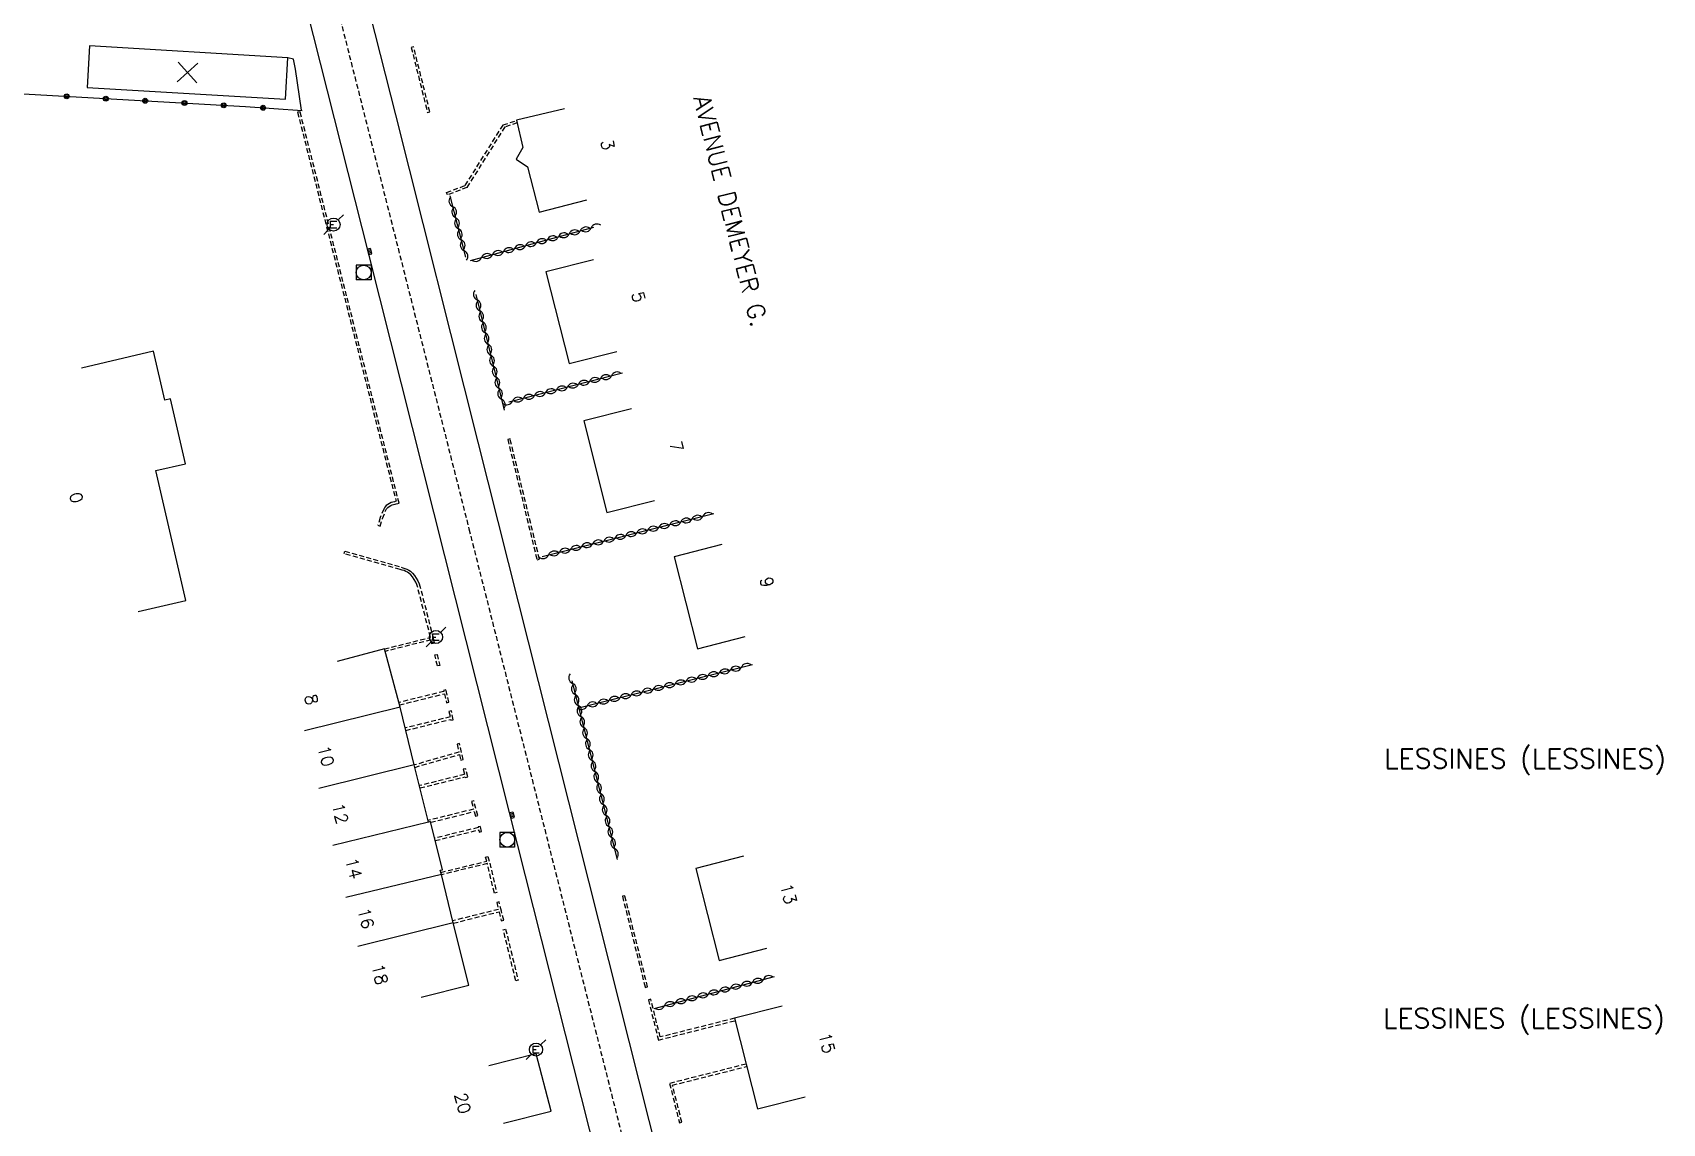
# Model space of a CAD drawing. Header units: millimetres. Extents: x 111000 to 112001, y 155000 to 156000.
# Drawn here: x 111820.9 to 111986.6, y 155225.9 to 155336.9 of the extents above; entities that cross this region are included whole.
import ezdxf
from ezdxf.enums import TextEntityAlignment as Align

# ---------------------------------------------------------------- set-up
doc = ezdxf.new("R2010")
doc.units = ezdxf.units.MM
doc.linetypes.add('DASHED', pattern=[0.75, 0.5, -0.25])
doc.layers.get('0').update_dxf_attribs({"linetype": 'CONTINUOUS'})
for name, color, linetype in [('W0001', 6, 'DASHED'), ('W0008', 7, 'CONTINUOUS'), ('W0100', 7, 'CONTINUOUS'), ('W0112', 1, 'DASHED'), ('W0310', 3, 'CONTINUOUS'), ('W0322', 7, 'CONTINUOUS'), ('W0334', 7, 'CONTINUOUS'), ('W0400', 7, 'CONTINUOUS'), ('W0420', 7, 'CONTINUOUS'), ('W0471', 7, 'CONTINUOUS'), ('W0980', 7, 'CONTINUOUS'), ('W0989', 7, 'CONTINUOUS'), ('W0991', 7, 'CONTINUOUS'), ('W1102', 7, 'CONTINUOUS')]:
    doc.layers.add(name, color=color, linetype=linetype)
doc.styles.get("Standard").update_dxf_attribs({"font": 'romans.shx', "width": 0.85})

# ---------------------------------------------------------------- blocks, each defined once
blk = doc.blocks.new('t991o')
at = {"color": 0, "linetype": 'Continuous'}
for p, q in [((-1, 1), (1, -1)), ((-1, -1), (1, 1))]:
    blk.add_line(p, q, dxfattribs=at)
blk = doc.blocks.new('t322o')
at = {"color": 0, "linetype": 'Continuous'}
for radius in [0.25, 0.15]:
    blk.add_circle((0, 0), radius, dxfattribs=at)
blk = doc.blocks.new('t310o')
at = {"color": 0, "linetype": 'Continuous'}
for centre, start, end in [((-0.5, 0.38), 216.8699, 323.1304), ((0.5, -0.37), 36.8699, 143.1303)]:
    blk.add_arc(centre, 0.625, start, end, dxfattribs=at)
blk = doc.blocks.new('T471')
for p, q in [((-0.333334, 0.333334), (-0.333334, -0.333334)), ((-0.333334, 0.333334), (0.333334, 0.333334)), ((-0.333334, 0), (0, 0)), ((0.500001, 0.500001), (1.000002, 1.000002)), ((-0.500001, -0.500001), (-1.000002, -1.000002)), ((-0.333334, -0.333334), (0.333334, -0.333334))]:
    blk.add_line(p, q)
blk.add_ellipse((0, 0), major_axis=(0.471405, 0.471405), ratio=1, start_param=5.4977871438, end_param=11.780972451)
blk = doc.blocks.new('T400')
for p, q in [((-0.15, 0.3), (0.15, 0.3)), ((-0.15, -0.25), (-0.15, 0.3)), ((-0.15, 0.15), (0.15, 0.15)), ((-0.15, 0), (0.15, 0)), ((0.15, 0.3), (0.15, -0.25)), ((-0.15, -0.15), (0.15, -0.15)), ((-0.15, -0.25), (-0.15, -0.3)), ((-0.15, -0.3), (0.15, -0.3)), ((0.15, -0.3), (0.15, -0.25))]:
    blk.add_line(p, q)
blk = doc.blocks.new('T420')
for p, q in [((0.75, 0.75), (-0.75, 0.75)), ((-0.75, 0.75), (-0.75, -0.75)), ((0.75, 0.75), (0.75, -0.75)), ((0.75, -0.75), (-0.75, -0.75))]:
    blk.add_line(p, q)
blk.add_ellipse((0, 0), major_axis=(-0.53, 0.53), ratio=1, start_param=3.926991, end_param=10.210176)

msp = doc.modelspace()

# ---------------------------------------------------------------- linework, layer by layer
at = {"layer": 'W0001'}
msp.add_lwpolyline([(111865.36, 155507.02), (111851.54, 155489.99), (111846.8, 155483.93), (111842.29, 155477.81), (111837.99, 155471.62), (111834.4, 155465.36), (111830.94, 155451), (111830.16, 155434.83), (111831.34, 155423.87), (111832.86, 155413.95), (111834.48, 155404.24), (111835.56, 155395.2), (111845.69, 155363.51), (111848.9, 155351.12), (111851.98, 155338.92), (111865.25, 155286.38), (111884.99, 155208.11), (111891.67, 155181.77), (111904.01, 155133.12), (111907.54, 155119.1), (111909.48, 155110.27)], dxfattribs=at)
at = {"layer": 'W0008', "flags": 128}
for points in [[(111867.73, 155505.15), (111855.78, 155490.53, 0.0104), (111849.09, 155481.81, 0.0252), (111843.11, 155472.67, 0.0154), (111840.99, 155468.76, 0.0525), (111836.61, 155457.11, 0.0409), (111834.56, 155444.72, 0.0234), (111834.12, 155435.04, 0.0403), (111835.65, 155417.56, 0.0086), (111837.22, 155409.25), (111837.22, 155409.25), (111848.89, 155363.47), (111857.79, 155328.5), (111857.79, 155328.5), (111866.16, 155295.21), (111887.65, 155209.97), (111887.65, 155209.97), (111893.44, 155187.13), (111899.54, 155163.07), (111911.59, 155115.62), (111911.59, 155115.62), (111912.71, 155111.12)], [(111880.76, 155212.45), (111869.38, 155257.56), (111855.1, 155314.2), (111848.72, 155339.37), (111848.72, 155339.37), (111843.02, 155362.01, 0.0776), (111839.89, 155367.02, 0.1428), (111834.85, 155369.17, 0.0787), (111828.36, 155367.93, 0.0651), (111826.69, 155366.66, 0.0439), (111825.3, 155364.94, 0.027), (111821.4, 155358.65, 0.0295), (111815.06, 155345.16, 0.0081), (111810.75, 155333.9), (111810.75, 155333.9), (111802.38, 155308.85), (111795.02, 155286.93, -0.0139), (111791.67, 155277.5, -0.0161), (111789.2, 155271.87), (111778.51, 155249.44), (111778.51, 155249.44), (111761.58, 155214.07)]]:
    msp.add_lwpolyline(points, format="xyb", dxfattribs=at)
at = {"layer": 'W0100', "flags": 128}
msp.add_lwpolyline([(111826.42, 155331.28), (111846.6, 155330.07), (111846.83, 155334.3), (111826.65, 155335.51), (111826.65, 155335.51)], close=True, dxfattribs=at)
for points in [[(111874.95, 155329.09), (111870.08, 155327.95), (111870.73, 155325.16), (111870.05, 155323.97), (111871.19, 155323.2), (111872.39, 155318.58), (111872.39, 155318.58), (111877.23, 155319.83)], [(111877.92, 155313.75), (111873.08, 155312.51), (111875.45, 155303.2), (111875.45, 155303.2), (111880.3, 155304.44)], [(111881.79, 155298.58), (111876.94, 155297.37), (111879.26, 155288.06), (111879.26, 155288.06), (111884.12, 155289.27)], [(111890.96, 155284.79), (111886.12, 155283.55), (111888.5, 155274.2), (111888.5, 155274.2), (111893.34, 155275.43)], [(111860.39, 155238.76), (111865.24, 155239.98), (111863.64, 155246.34), (111862.45, 155251.25), (111862.33, 155251.68), (111862.55, 155251.73), (111861.34, 155256.64), (111861.12, 155256.58), (111859.68, 155262.4), (111858.24, 155268.26), (111856.66, 155274.18), (111856.66, 155274.18), (111851.83, 155272.89)], [(111893.17, 155253.1), (111888.32, 155251.86), (111890.7, 155242.51), (111890.7, 155242.51), (111895.55, 155243.74)], [(111897.1, 155237.87), (111892.25, 155236.65), (111894.58, 155227.41), (111894.58, 155227.41), (111899.43, 155228.63)], [(111868.76, 155225.94), (111873.6, 155227.18), (111872.1, 155233.02), (111872.1, 155233.02), (111867.26, 155231.78)]]:
    msp.add_lwpolyline(points, dxfattribs=at)
at = {"layer": 'W0100'}
msp.add_lwpolyline([(111831.6, 155277.97), (111836.47, 155279.1), (111833.4, 155292.31), (111836.43, 155293.01), (111834.9, 155299.62), (111834.31, 155299.49), (111833.16, 155304.45), (111833.16, 155304.45), (111825.83, 155302.74)], dxfattribs=at)
at = {"layer": 'W0112'}
for points in [[(111861.27, 155328.8), (111859.62, 155335.41), (111859.38, 155335.35), (111861.03, 155328.74)], [(111847.82, 155328.75), (111857.84, 155289.2), (111857.81, 155289.19), (111857.66, 155289.15), (111857.51, 155289.11), (111857.35, 155289.06), (111857.17, 155288.98), (111857, 155288.87), (111856.83, 155288.75), (111856.68, 155288.58), (111856.58, 155288.4), (111856.22, 155287.53), (111855.98, 155286.75), (111856.22, 155286.67), (111856.46, 155287.45), (111856.8, 155288.29), (111856.88, 155288.44), (111857, 155288.56), (111857.13, 155288.67), (111857.29, 155288.75), (111857.45, 155288.82), (111857.59, 155288.87), (111857.73, 155288.91), (111857.86, 155288.95), (111858, 155288.98), (111858.14, 155289), (111848.07, 155328.81)], [(111872.42, 155283.3), (111869.43, 155295.54), (111869.19, 155295.48), (111872.17, 155283.24)], [(111862.04, 155272.45), (111861.77, 155273.57), (111862.01, 155273.63), (111862.29, 155272.51)], [(111880.86, 155249.03), (111883.18, 155239.75), (111883.42, 155239.81), (111881.1, 155249.09)], [(111868.98, 155245.69), (111870.25, 155240.5), (111870.01, 155240.44), (111868.74, 155245.63)]]:
    msp.add_lwpolyline(points, close=True, dxfattribs=at)
for points in [[(111870.14, 155327.66), (111868.89, 155327.26), (111865.04, 155321.11), (111863.05, 155320.34), (111862.96, 155320.58), (111864.87, 155321.31), (111868.73, 155327.47), (111870.09, 155327.91)], [(111856.66, 155274.18), (111861.34, 155275.35), (111859.96, 155280.72), (111859.83, 155280.98), (111859.68, 155281.25), (111859.51, 155281.5), (111859.34, 155281.71), (111859.14, 155281.89), (111858.99, 155281.98), (111858.83, 155282.07), (111858.65, 155282.14), (111858.46, 155282.2), (111858.27, 155282.26), (111852.56, 155283.87), (111852.63, 155284.11), (111858.34, 155282.5), (111858.54, 155282.44), (111858.74, 155282.37), (111858.93, 155282.29), (111859.12, 155282.2), (111859.29, 155282.09), (111859.52, 155281.89), (111859.72, 155281.65), (111859.89, 155281.39), (111860.05, 155281.1), (111860.2, 155280.81), (111861.61, 155275.29), (111861.73, 155274.76), (111861.48, 155274.7), (111861.39, 155275.1), (111856.72, 155273.93)], [(111858.18, 155268.49), (111862.75, 155269.62), (111862.97, 155268.69), (111863.21, 155268.75), (111862.91, 155270.02), (111862.67, 155269.96), (111862.69, 155269.86), (111858.11, 155268.73)], [(111858.82, 155265.89), (111863.4, 155267.02), (111863.42, 155266.93), (111863.66, 155266.98), (111863.46, 155267.87), (111863.21, 155267.82), (111863.34, 155267.27), (111858.76, 155266.14)], [(111859.75, 155262.14), (111864.28, 155263.45), (111864.41, 155262.87), (111864.65, 155262.93), (111864.29, 155264.55), (111864.05, 155264.49), (111864.23, 155263.69), (111859.69, 155262.38)], [(111860.27, 155260.04), (111864.88, 155261.18), (111864.89, 155261.12), (111865.13, 155261.19), (111864.92, 155262), (111864.67, 155261.94), (111864.81, 155261.42), (111860.21, 155260.28)], [(111861.36, 155256.55), (111865.78, 155257.64), (111865.9, 155257.16), (111866.14, 155257.23), (111865.75, 155258.74), (111865.51, 155258.68), (111865.71, 155257.88), (111861.08, 155256.74)], [(111861.82, 155254.69), (111866.24, 155255.78), (111866.3, 155255.55), (111866.54, 155255.61), (111866.41, 155256.13), (111866.17, 155256.08), (111866.18, 155256.02), (111861.76, 155254.93)], [(111862.39, 155251.46), (111867.05, 155252.59), (111866.93, 155253.02), (111867.17, 155253.09), (111867.36, 155252.41), (111868.07, 155249.41), (111867.83, 155249.35), (111867.12, 155252.35), (111867.11, 155252.35), (111862.45, 155251.22)], [(111863.65, 155246.29), (111868.31, 155247.46), (111868.31, 155247.46), (111868.54, 155246.53), (111868.78, 155246.59), (111868.55, 155247.52), (111868.31, 155248.46), (111868.07, 155248.4), (111868.25, 155247.7), (111863.59, 155246.53)], [(111892.26, 155236.62), (111884.7, 155234.72), (111883.74, 155238.57), (111883.5, 155238.51), (111884.52, 155234.41), (111892.32, 155236.38)], [(111893.43, 155231.96), (111885.65, 155230), (111886.66, 155225.99), (111886.9, 155226.05), (111885.95, 155229.82), (111893.49, 155231.72)]]:
    msp.add_lwpolyline(points, dxfattribs=at)
at = {"layer": 'W0310', "flags": 128}
for points in [[(111863.31, 155320.27), (111864.91, 155314.02), (111864.91, 155314.02)], [(111865.94, 155310.23), (111868.82, 155298.45), (111868.82, 155298.45)], [(111875.7, 155270.95), (111880.33, 155252.77), (111880.33, 155252.77)]]:
    msp.add_lwpolyline(points, dxfattribs=at)
at = {"layer": 'W0310'}
for points in [[(111865.42, 155313.67), (111877.94, 155317.07)], [(111869.32, 155299.29), (111880.86, 155302.24)], [(111872.69, 155283.58), (111890.16, 155287.94)], [(111876.4, 155268.18), (111894.07, 155272.59)], [(111884.09, 155237.63), (111896.31, 155240.87)]]:
    msp.add_lwpolyline(points, dxfattribs=at)
at = {"layer": 'W0322', "flags": 128}
msp.add_lwpolyline([(111812.77, 155331.05), (111815.76, 155330.86), (111815.76, 155330.86), (111842.53, 155329.34), (111848.3, 155328.94), (111848.3, 155328.94)], dxfattribs=at)
at = {"layer": 'W0334', "flags": 128}
msp.add_lwpolyline([(111848.23, 155328.95), (111847.62, 155333.13), (111847.41, 155334.15), (111846.83, 155334.3), (111846.83, 155334.3)], dxfattribs=at)
at = {"layer": 'W1102'}
for p, q in [((111858.24, 155268.26), (111848.53, 155265.86)), ((111859.68, 155262.4), (111849.98, 155260)), ((111861.12, 155256.58), (111851.42, 155254.18)), ((111862.45, 155251.25), (111852.73, 155248.89)), ((111863.64, 155246.34), (111853.94, 155243.91))]:
    msp.add_line(p, q, dxfattribs=at)

# ---------------------------------------------------------------- block references
at = {"layer": 'W0310'}
for p, rotation in [((111863.6, 155319.15), 284.3731012759265), ((111863.89, 155318.03), 284.3731012759265), ((111864.17, 155316.91), 284.3731012759265), ((111864.46, 155315.79), 284.3731012759265), ((111873.22, 155315.79), 15.14869975212495), ((111874.34, 155316.09), 15.14869975212495), ((111875.45, 155316.39), 15.14869975212495), ((111876.57, 155316.69), 15.14869975212495), ((111877.68, 155316.99), 15.14869975212495), ((111864.75, 155314.67), 284.3731012759265), ((111866.53, 155313.98), 15.14869975212495), ((111867.65, 155314.28), 15.14869975212495), ((111868.76, 155314.58), 15.14869975212495), ((111869.88, 155314.88), 15.14869975212495), ((111870.99, 155315.18), 15.14869975212495), ((111872.11, 155315.49), 15.14869975212495), ((111866.08, 155309.67), 283.720925180757), ((111866.35, 155308.55), 283.720925180757), ((111866.63, 155307.43), 283.720925180757), ((111866.9, 155306.31), 283.720925180757), ((111867.18, 155305.18), 283.720925180757), ((111867.45, 155304.06), 283.720925180757), ((111867.72, 155302.94), 283.720925180757), ((111868, 155301.82), 283.720925180757), ((111868.27, 155300.7), 283.720925180757), ((111875.26, 155300.81), 14.32762115169719), ((111876.38, 155301.1), 14.32762115169719), ((111877.5, 155301.38), 14.32762115169719), ((111878.62, 155301.67), 14.32762115169719), ((111879.74, 155301.95), 14.32762115169719), ((111868.55, 155299.57), 283.720925180757), ((111869.67, 155299.38), 14.32762115169719), ((111870.79, 155299.67), 14.32762115169719), ((111871.91, 155299.95), 14.32762115169719), ((111873.03, 155300.24), 14.32762115169719), ((111874.15, 155300.52), 14.32762115169719), ((111889.04, 155287.66), 14.00625554030233), ((111882.32, 155285.99), 14.00625554030233), ((111883.44, 155286.27), 14.00625554030233), ((111884.56, 155286.54), 14.00625554030233), ((111885.68, 155286.82), 14.00625554030233), ((111886.8, 155287.1), 14.00625554030233), ((111887.92, 155287.38), 14.00625554030233), ((111875.59, 155284.31), 14.00625554030233), ((111876.71, 155284.59), 14.00625554030233), ((111877.83, 155284.87), 14.00625554030233), ((111878.95, 155285.15), 14.00625554030233), ((111880.08, 155285.43), 14.00625554030233), ((111881.2, 155285.71), 14.00625554030233), ((111873.35, 155283.75), 14.00625554030233), ((111874.47, 155284.03), 14.00625554030233), ((111875.77, 155270.68), 284.3024008133388), ((111887.34, 155270.91), 14.00625554024576), ((111888.46, 155271.19), 14.00625554024576), ((111889.58, 155271.47), 14.00625554024576), ((111890.71, 155271.75), 14.00625554024576), ((111891.83, 155272.03), 14.00625554024576), ((111892.95, 155272.31), 14.00625554024576), ((111876.05, 155269.56), 284.3024008133388), ((111880.62, 155269.23), 14.00625554024576), ((111881.74, 155269.51), 14.00625554024576), ((111882.86, 155269.79), 14.00625554024576), ((111883.98, 155270.07), 14.00625554024576), ((111885.1, 155270.35), 14.00625554024576), ((111886.22, 155270.63), 14.00625554024576), ((111876.34, 155268.44), 284.3024008133388), ((111876.62, 155267.32), 284.3024008133388), ((111877.26, 155268.4), 14.00625554024576), ((111878.38, 155268.68), 14.00625554024576), ((111879.5, 155268.96), 14.00625554024576), ((111876.91, 155266.2), 284.3024008133388), ((111877.19, 155265.08), 284.3024008133388), ((111877.48, 155263.96), 284.3024008133388), ((111877.76, 155262.84), 284.3024008133388), ((111878.05, 155261.72), 284.3024008133388), ((111878.33, 155260.6), 284.3024008133388), ((111878.62, 155259.49), 284.3024008133388), ((111878.9, 155258.37), 284.3024008133388), ((111879.19, 155257.25), 284.3024008133388), ((111879.48, 155256.13), 284.3024008133388), ((111879.76, 155255.01), 284.3024008133388), ((111880.05, 155253.89), 284.3024008133388), ((111890.72, 155239.39), 14.82917739135232), ((111891.84, 155239.69), 14.82917739135232), ((111892.96, 155239.98), 14.82917739135232), ((111894.07, 155240.28), 14.82917739135232), ((111895.19, 155240.57), 14.82917739135232), ((111885.14, 155237.91), 14.82917739135232), ((111886.26, 155238.21), 14.82917739135232), ((111887.38, 155238.5), 14.82917739135232), ((111888.49, 155238.8), 14.82917739135232), ((111889.61, 155239.1), 14.82917739135232)]:
    msp.add_blockref('t310o', p, dxfattribs=dict(at, rotation=rotation))
at = {"layer": 'W0322'}
for p, rotation in [((111824.34, 155330.37), 356.751327231828), ((111828.33, 155330.14), 356.751327231828), ((111832.33, 155329.92), 356.751327231828), ((111836.32, 155329.69), 356.751327231828), ((111840.31, 155329.46), 356.751327231828), ((111844.31, 155329.21), 356.0713788398362)]:
    msp.add_blockref('t322o', p, dxfattribs=dict(at, rotation=rotation))
at = {"layer": 'W0400'}
for p, rotation in [((111855.14, 155314.62), 14.3966708170662), ((111869.64, 155257.3), 14.42909055367492)]:
    msp.add_blockref('T400', p, dxfattribs=dict(at, rotation=rotation))
at = {"layer": 'W0420'}
for p in [(111854.54, 155312.46), (111869.14, 155254.78)]:
    msp.add_blockref('T420', p, dxfattribs=at)
at = {"layer": 'W0471'}
for p in [(111851.48, 155317.33), (111861.89, 155275.39), (111872.07, 155233.44)]:
    msp.add_blockref('T471', p, dxfattribs=at)
at = {"layer": 'W0991', "rotation": 86.56154814596447}
msp.add_blockref('t991o', (111836.62, 155332.79), dxfattribs=at)

# ---------------------------------------------------------------- texts
at = {"layer": 'W0980'}
for p in [(111972.65, 155262.89), (111972.53, 155236.49)]:
    msp.add_text('LESSINES (LESSINES)', height=2, dxfattribs=at).set_placement(p, align=Align.MIDDLE)
at = {"layer": 'W0989'}
msp.add_text('AVENUE DEMEYER G.', height=1.75, rotation=284.1706, dxfattribs=at).set_placement((111891.86, 155318.72), align=Align.MIDDLE)
at = {"layer": 'W0991'}
for s, rotation, p in [('3', 282.6464, (111879.35, 155325.44)), ('5', 284.3168, (111882.5, 155309.96)), ('7', 284.0063, (111886.35, 155294.77)), ('0', 283.1038, (111825.31, 155289.56)), ('9', 284.2753, (111895.55, 155280.97)), ('8', 284.9283, (111849.23, 155269.03)), ('10', 283.8696, (111850.71, 155263.29)), ('12', 283.909, (111852.15, 155257.45)), ('14', 283.926, (111853.53, 155251.87)), ('13', 284.2753, (111897.75, 155249.28)), ('16', 283.6665, (111854.78, 155246.79)), ('18', 284.0777, (111856.19, 155241.09)), ('15', 284.1226, (111901.66, 155234.1)), ('20', 284.3577, (111864.62, 155227.99))]:
    msp.add_text(s, height=1.25, rotation=rotation, dxfattribs=at).set_placement(p, align=Align.MIDDLE)

doc.saveas('drawing.dxf')
